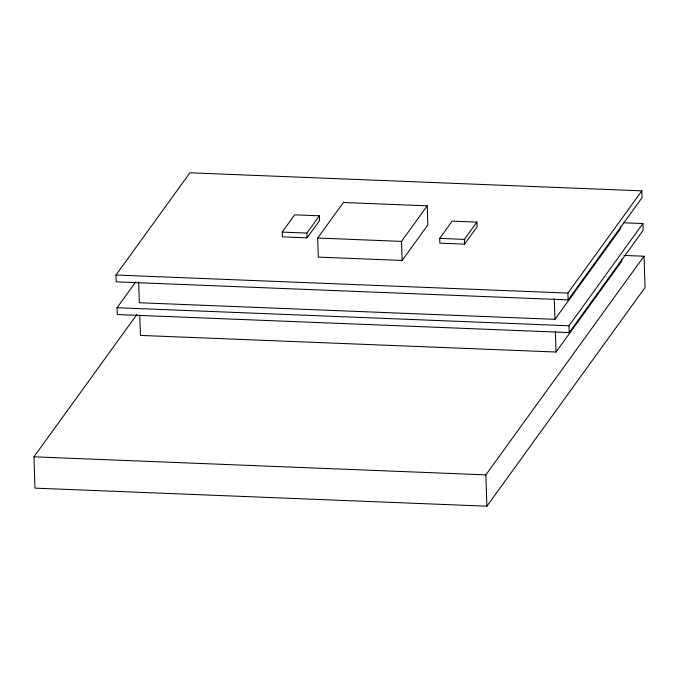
<?xml version="1.0" encoding="UTF-8"?>
<svg xmlns="http://www.w3.org/2000/svg" width="679" height="679" viewBox="0 0 679 679"><rect width="100%" height="100%" fill="white"/><g stroke="black" fill="none" stroke-linecap="round" stroke-linejoin="round"><path stroke-width="1.02" d="M115.99 275.029L189.933 172.805L641.842 190.858L642.071 197.665L568.119 299.897L116.219 281.844L115.99 275.029L567.899 293.09L641.842 190.858M623.874 222.78L642.928 223.544L643.149 230.351L569.206 332.583L117.297 314.53L117.077 307.714L135.715 281.946M623.899 255.423L644.015 256.229L645.05 287.548L486.894 506.195L34.985 488.142L33.95 456.823L136.903 314.487M282.201 232.091L294.686 214.827L319.393 215.812L319.554 220.582L307.069 237.845L282.362 236.852L282.201 232.091L306.908 233.075L319.393 215.812M317.687 238.04L343.396 202.495L427.218 205.839L427.855 224.902L402.138 260.456L318.315 257.103L317.687 238.04L401.51 241.393L427.218 205.839M439.686 238.38L452.172 221.116L476.879 222.101L477.04 226.871L464.555 244.134L439.848 243.15L439.686 238.38L464.394 239.364L476.879 222.101M138.66 282.04L139.348 302.741L554.964 319.342L620.657 228.526L620.589 226.455M569.206 332.583L568.977 325.776L642.928 223.544M139.772 315.752L140.426 335.418L556.05 352.028L621.743 261.203L621.675 259.14M486.894 506.195L485.858 474.876L644.015 256.229M117.077 307.714L568.977 325.776M33.95 456.823L485.858 474.876M567.899 293.09L568.119 299.897M554.276 298.641L554.964 319.342M555.363 331.327L556.05 352.028M464.394 239.364L464.555 244.134M401.51 241.393L402.138 260.456M306.908 233.075L307.069 237.845"/></g></svg>
